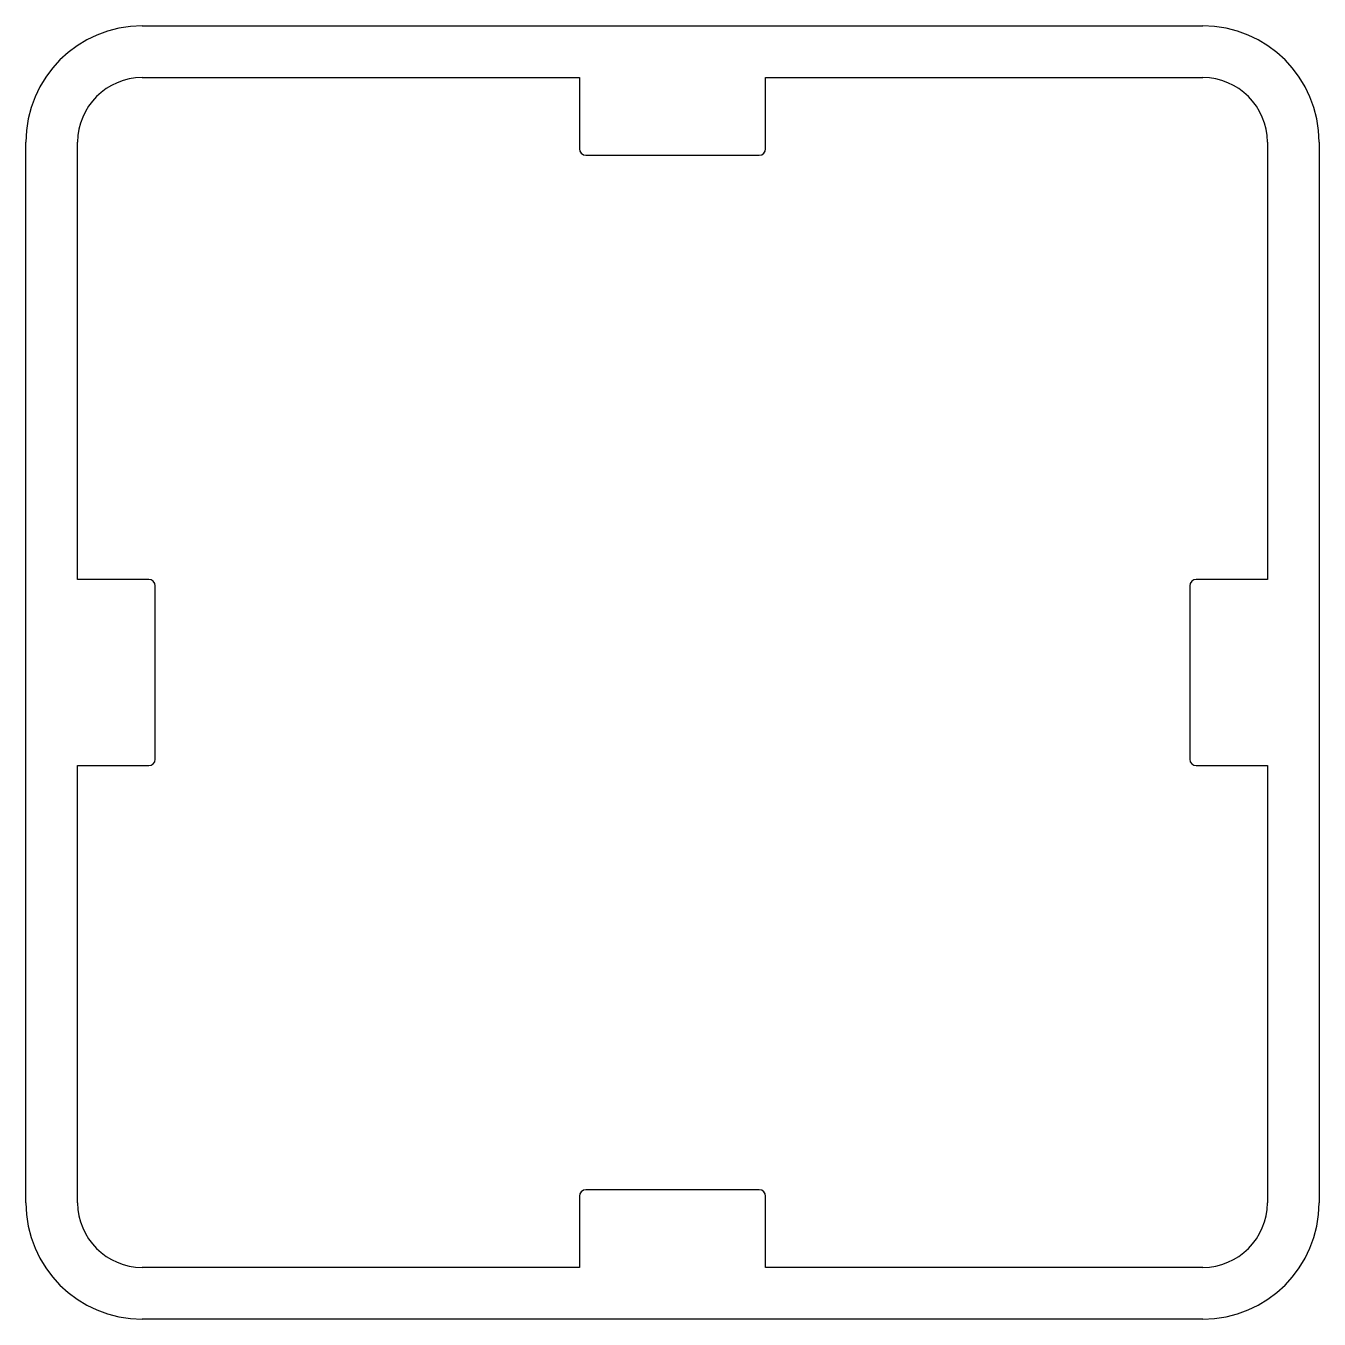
# Model space of a CAD drawing. Extents: x 2099 to 2149, y 1509.7 to 1559.7.
import ezdxf

# ---------------------------------------------------------------- set-up
doc = ezdxf.new("R2010")
doc.units = 0
doc.layers.get('0').update_dxf_attribs({"linetype": 'CONTINUOUS'})

msp = doc.modelspace()

# ---------------------------------------------------------------- linework, layer by layer
for p, q in [((2103.473, 1559.74), (2144.473, 1559.74)), ((2103.473, 1557.74), (2120.373, 1557.74)), ((2120.373, 1557.74), (2120.373, 1554.99)), ((2127.573, 1554.99), (2127.573, 1557.74)), ((2127.573, 1557.74), (2144.473, 1557.74)), ((2098.973, 1514.24), (2098.973, 1555.24)), ((2100.973, 1538.34), (2100.973, 1555.24)), ((2146.973, 1555.24), (2146.973, 1538.34)), ((2148.973, 1555.24), (2148.973, 1514.24)), ((2120.623, 1554.74), (2127.323, 1554.74)), ((2103.723, 1538.34), (2100.973, 1538.34)), ((2103.973, 1531.39), (2103.973, 1538.09)), ((2143.973, 1538.09), (2143.973, 1531.39)), ((2146.973, 1538.34), (2144.223, 1538.34)), ((2100.973, 1514.24), (2100.973, 1531.14)), ((2100.973, 1531.14), (2103.723, 1531.14)), ((2144.223, 1531.14), (2146.973, 1531.14)), ((2146.973, 1531.14), (2146.973, 1514.24)), ((2127.323, 1514.74), (2120.623, 1514.74)), ((2120.373, 1514.49), (2120.373, 1511.74)), ((2127.573, 1511.74), (2127.573, 1514.49)), ((2120.373, 1511.74), (2103.473, 1511.74)), ((2144.473, 1511.74), (2127.573, 1511.74)), ((2144.473, 1509.74), (2103.473, 1509.74))]:
    msp.add_line(p, q)
for centre, radius, start, end in [((2103.473, 1555.24), 4.5, 90, 180), ((2144.473, 1555.24), 4.5, 0, 90), ((2103.473, 1555.24), 2.5, 90, 180), ((2144.473, 1555.24), 2.5, 0, 90), ((2120.623, 1554.99), 0.25, 180, 270), ((2127.323, 1554.99), 0.25, 270, 360), ((2103.723, 1538.09), 0.25, 0, 90), ((2144.223, 1538.09), 0.25, 90, 180), ((2103.723, 1531.39), 0.25, 270, 360), ((2144.223, 1531.39), 0.25, 180, 270), ((2120.623, 1514.49), 0.25, 90, 180), ((2127.323, 1514.49), 0.25, 0, 90), ((2103.473, 1514.24), 4.5, 180, 270), ((2103.473, 1514.24), 2.5, 180, 270), ((2144.473, 1514.24), 2.5, 270, 0), ((2144.473, 1514.24), 4.5, 270, 0)]:
    msp.add_arc(centre, radius, start, end)

doc.saveas('drawing.dxf')
